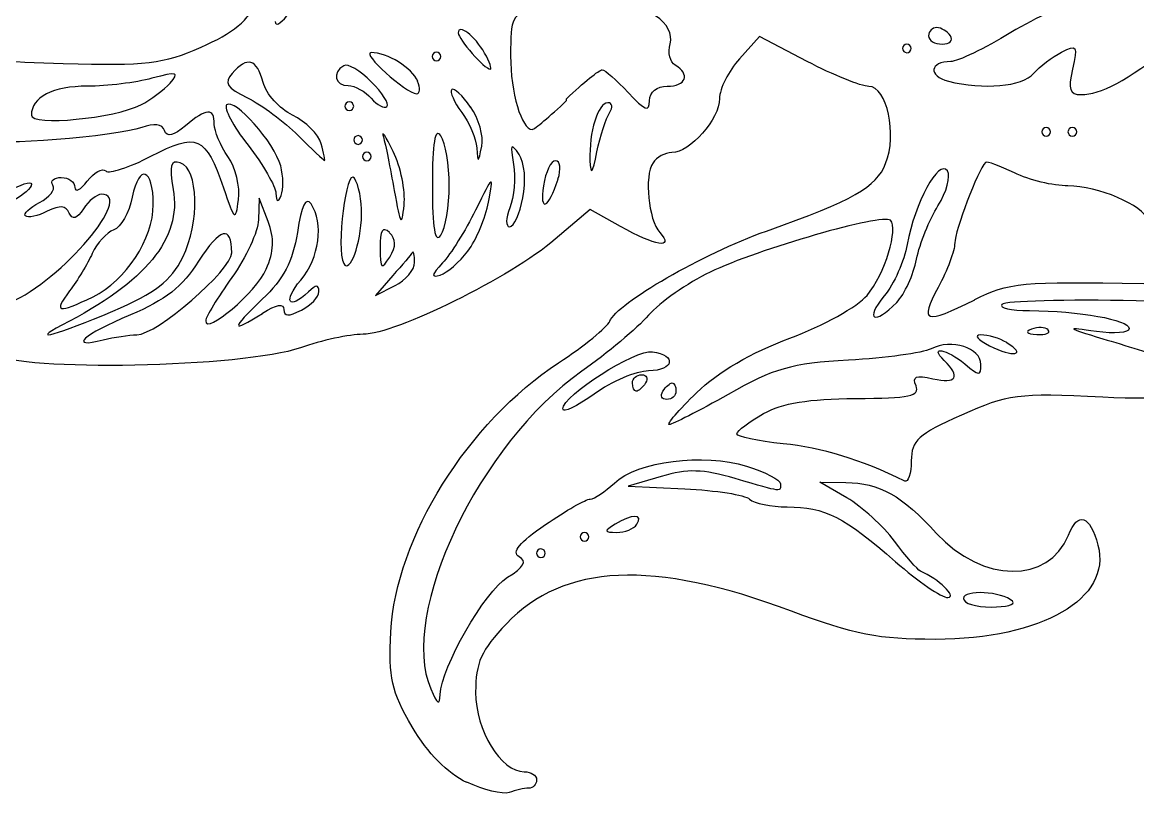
# Model space of a CAD drawing. Extents: x 2.4 to 13.2, y 1.8 to 13.4.
# Drawn here: x 5.721 to 8.31, y 1.818 to 3.612 of the extents above; entities that cross this region are included whole.
import ezdxf

# ---------------------------------------------------------------- set-up
doc = ezdxf.new("R2010")
doc.units = 0
doc.layers.add('Layer_1', color=7, linetype='CONTINUOUS')

msp = doc.modelspace()

# ---------------------------------------------------------------- linework, layer by layer
at = {"layer": 'Layer_1', "color": 7}
for points in [[(7.542825, 3.52083), (7.432642, 3.57843), (7.386128, 3.52713)], [(6.794288, 3.54012), (6.794269, 3.54002)], [(6.638865, 3.47461), (6.639011, 3.47461)], [(5.996699, 3.42018), (5.9967, 3.41978)], [(6.984631, 3.42987), (6.984412, 3.43428)], [(6.761888, 3.41548), (6.761865, 3.41458)], [(7.084147, 3.40162), (7.084156, 3.40148)], [(6.291752, 3.14915), (6.27109, 3.20295), (6.26951, 3.15315)], [(7.10963, 3.13763), (7.039085, 3.17713), (6.958161, 3.10783)], [(6.755507, 3.08049), (6.755512, 3.08037)], [(6.631931, 3.05417), (6.631931, 3.05427)], [(6.581168, 3.02347), (6.540948, 2.97747), (6.586438, 3.00017)], [(7.931797, 2.96755), (7.931799, 2.96807)], [(5.931061, 2.94093), (5.931046, 2.94105)], [(6.278887, 2.9359), (6.278742, 2.9366)], [(5.987058, 2.88625), (5.98706, 2.88605)], [(8.102372, 2.89685), (8.102359, 2.89795)], [(8.00616, 2.86745), (8.006158, 2.86795)], [(7.204295, 2.55743), (7.127326, 2.53463), (7.258747, 2.52863)], [(7.635052, 2.50742), (7.572141, 2.54392), (7.632798, 2.54323)], [(8.019554, 2.26744), (8.019554, 2.26764)], [(6.753247, 1.84733), (6.753269, 1.8465)]]:
    msp.add_lwpolyline(points, dxfattribs=at)
for points in [[(7.875381, 3.58006)], [(7.784392, 3.55112)], [(6.692573, 3.53202)], [(6.531348, 3.47351)], [(6.490384, 3.41661)], [(8.107909, 3.35748)], [(8.168566, 3.35748)], [(6.415177, 3.32958)], [(6.510619, 3.33838)], [(6.530838, 3.30008)], [(6.582178, 3.31188)], [(6.321141, 3.27805)], [(6.964653, 3.24726)], [(6.712183, 3.23269)], [(6.883297, 3.20417)], [(6.50889, 3.1654)], [(6.573339, 3.12317)], [(6.287491, 3.03847)], [(5.885727, 2.97456)], [(7.750697, 2.96112)], [(7.137394, 2.77418)], [(7.208156, 2.75508)], [(6.975645, 2.71407)], [(7.147537, 2.44606)], [(7.036334, 2.41716)], [(6.935238, 2.37876)]]:
    msp.add_lwpolyline(points, close=True, dxfattribs=at)
for points in [[(6.13654, 3.55405), (6.2095, 3.58595), (6.246736, 3.61655), (6.270335, 3.66408)], [(8.165789, 3.65488), (8.144053, 3.65488), (8.07649, 3.62458), (8.015649, 3.58768)], [(6.308419, 3.6135), (6.308419, 3.6013), (6.320357, 3.6075), (6.334989, 3.6263)], [(6.910158, 3.64305), (6.85859, 3.63095), (6.854556, 3.62365), (6.854556, 3.53375)], [(7.224762, 3.56128), (7.231112, 3.58428), (7.218822, 3.60828), (7.191138, 3.62678)], [(6.794269, 3.54002), (6.771585, 3.58022), (6.73301, 3.60972), (6.73301, 3.58692)], [(7.843854, 3.59916), (7.833393, 3.59916), (7.824834, 3.59116), (7.824834, 3.58006)], [(7.875383, 3.58006), (7.868523, 3.59096), (7.854343, 3.59916), (7.843854, 3.59916)], [(6.73301, 3.58692), (6.73301, 3.57212), (6.794506, 3.50282), (6.807619, 3.50282)], [(7.824834, 3.58006), (7.824834, 3.56916), (7.839015, 3.56096), (7.856363, 3.56096)], [(7.856363, 3.56096), (7.873706, 3.56096), (7.88227, 3.56896), (7.875381, 3.58006)], [(8.015649, 3.58768), (7.954803, 3.55068), (7.892088, 3.52058), (7.876279, 3.52058)], [(5.816439, 3.51575), (6.010022, 3.51075), (6.047181, 3.51506), (6.13654, 3.55405)], [(7.236731, 3.51198), (7.224633, 3.51898), (7.219261, 3.54128), (7.224762, 3.56128)], [(7.774282, 3.56122), (7.768722, 3.56122), (7.764172, 3.55622), (7.764172, 3.55112)], [(7.764172, 3.55112), (7.764172, 3.54612), (7.768722, 3.54102), (7.774282, 3.54102)], [(7.784392, 3.55112), (7.784392, 3.55612), (7.779842, 3.56122), (7.774282, 3.56122)], [(7.774282, 3.54102), (7.779842, 3.54102), (7.784392, 3.54602), (7.784392, 3.55112)], [(8.133614, 3.54238), (8.169311, 3.56048), (8.171484, 3.55718), (8.158952, 3.50288)], [(8.178509, 3.44368), (8.224145, 3.44368), (8.28449, 3.47598), (8.386542, 3.5548)], [(5.545248, 3.54045), (5.573964, 3.52955), (5.695986, 3.51895), (5.816439, 3.51575)], [(6.280083, 3.47198), (6.265551, 3.52698), (6.243657, 3.53338), (6.208377, 3.49308)], [(6.531024, 3.54121), (6.507139, 3.54121), (6.611294, 3.44701), (6.636335, 3.44591)], [(6.639011, 3.47461), (6.626432, 3.50571), (6.568847, 3.54121), (6.531024, 3.54121)], [(6.682463, 3.54212), (6.676903, 3.54212), (6.672353, 3.53712), (6.672353, 3.53202)], [(6.672353, 3.53202), (6.672353, 3.52702), (6.676903, 3.52192), (6.682463, 3.52192)], [(6.692573, 3.53202), (6.692573, 3.53702), (6.688023, 3.54212), (6.682463, 3.54212)], [(6.682463, 3.52192), (6.688023, 3.52192), (6.692573, 3.52692), (6.692573, 3.53202)], [(6.807619, 3.50282), (6.811849, 3.50282), (6.805729, 3.51962), (6.794288, 3.54012)], [(6.854556, 3.53375), (6.854556, 3.44845), (6.879926, 3.36277), (6.905138, 3.36277)], [(7.386128, 3.52713), (7.360539, 3.49883), (7.339614, 3.45713), (7.339614, 3.43443)], [(7.686141, 3.46283), (7.667913, 3.46301), (7.603426, 3.48903), (7.542825, 3.52083)], [(8.068482, 3.49278), (8.082823, 3.50928), (8.112139, 3.53158), (8.133614, 3.54238)], [(6.064121, 3.47068), (6.086266, 3.49598), (6.081054, 3.49728), (6.022153, 3.48158)], [(6.467224, 3.51081), (6.440085, 3.49491), (6.447004, 3.46451), (6.477812, 3.46451)], [(6.531331, 3.47361), (6.505583, 3.49961), (6.47673, 3.51631), (6.467224, 3.51081)], [(6.984412, 3.43428), (7.023334, 3.47118), (7.060468, 3.50138), (7.066932, 3.50138)], [(7.066932, 3.50138), (7.073402, 3.50138), (7.100708, 3.47768), (7.127625, 3.44858)], [(7.21828, 3.46298), (7.261878, 3.46298), (7.272448, 3.49098), (7.236731, 3.51198)], [(7.876279, 3.52058), (7.827137, 3.52058), (7.823008, 3.48718), (7.870659, 3.47498)], [(8.158952, 3.50288), (8.14796, 3.45538), (8.151842, 3.44368), (8.178509, 3.44368)], [(6.022153, 3.48158), (5.985142, 3.47148), (5.917955, 3.46328), (5.872843, 3.46328)], [(5.9967, 3.41978), (6.019856, 3.43198), (6.050195, 3.45468), (6.064121, 3.47068)], [(6.208377, 3.49308), (6.188726, 3.47058), (6.195334, 3.46008), (6.243947, 3.43618)], [(6.348665, 3.39608), (6.31802, 3.41108), (6.287158, 3.44518), (6.280083, 3.47198)], [(6.567497, 3.41611), (6.573377, 3.42211), (6.5571, 3.44761), (6.531348, 3.47351)], [(6.636335, 3.44591), (6.644325, 3.44565), (6.645535, 3.45851), (6.638865, 3.47461)], [(7.870659, 3.47498), (7.952067, 3.45428), (8.041881, 3.46238), (8.068482, 3.49278)], [(5.872843, 3.46328), (5.792108, 3.46328), (5.7423, 3.43758), (5.7423, 3.39618)], [(6.477812, 3.46451), (6.49313, 3.46451), (6.517173, 3.45131), (6.531241, 3.43521)], [(6.718115, 3.45528), (6.712935, 3.45028), (6.723265, 3.42658), (6.741083, 3.40258)], [(6.761865, 3.41458), (6.742972, 3.44188), (6.723303, 3.46028), (6.718115, 3.45528)], [(7.127625, 3.44858), (7.166823, 3.40638), (7.176691, 3.40238), (7.177203, 3.42948)], [(7.177203, 3.42948), (7.177519, 3.44998), (7.193505, 3.46298), (7.21828, 3.46298)], [(7.725092, 3.28357), (7.752388, 3.35157), (7.728342, 3.46237), (7.686141, 3.46283)], [(5.7423, 3.39618), (5.7423, 3.36998), (5.935286, 3.38818), (5.996699, 3.42018)], [(6.195601, 3.41997), (6.188241, 3.41297), (6.210647, 3.37067), (6.245334, 3.32597)], [(6.321081, 3.27806), (6.306805, 3.33206), (6.21378, 3.4372), (6.195601, 3.41997)], [(6.243947, 3.43618), (6.27678, 3.42008), (6.329711, 3.38068), (6.361572, 3.34868)], [(6.480274, 3.42671), (6.474714, 3.42671), (6.470164, 3.42171), (6.470164, 3.41661)], [(6.490384, 3.41661), (6.490384, 3.42161), (6.485834, 3.42671), (6.480274, 3.42671)], [(6.531241, 3.43521), (6.545293, 3.41911), (6.561634, 3.41051), (6.567497, 3.41611)], [(6.905138, 3.36277), (6.909948, 3.36277), (6.945709, 3.39307), (6.984631, 3.42987)], [(7.080296, 3.42488), (7.057234, 3.42488), (7.036101, 3.35638), (7.038906, 3.29062)], [(7.084156, 3.40148), (7.092526, 3.41438), (7.090786, 3.42488), (7.080296, 3.42488)], [(7.339614, 3.43443), (7.339614, 3.38693), (7.270795, 3.30913), (7.228817, 3.30913)], [(6.166862, 3.37525), (6.166862, 3.41355), (6.14895, 3.41245), (6.099787, 3.37125)], [(6.415171, 3.32968), (6.409231, 3.35128), (6.379307, 3.38108), (6.348665, 3.39608)], [(6.470164, 3.41661), (6.470164, 3.41161), (6.474714, 3.40651), (6.480274, 3.40651)], [(6.480274, 3.40651), (6.485834, 3.40651), (6.490384, 3.41151), (6.490384, 3.41661)], [(6.741083, 3.40258), (6.758901, 3.37848), (6.774713, 3.34118), (6.776227, 3.31978)], [(6.787603, 3.32378), (6.792343, 3.34688), (6.780773, 3.38818), (6.761888, 3.41548)], [(7.054955, 3.31052), (7.062665, 3.34772), (7.075807, 3.38882), (7.084147, 3.40162)], [(5.998706, 3.36735), (5.937889, 3.34605), (5.651905, 3.32345), (5.63578, 3.33865)], [(6.051355, 3.36035), (6.045765, 3.37545), (6.027786, 3.37795), (5.998706, 3.36735)], [(6.099787, 3.37125), (6.071796, 3.34775), (6.057317, 3.34465), (6.051355, 3.36035)], [(6.19866, 3.29975), (6.181158, 3.32505), (6.166862, 3.35905), (6.166862, 3.37525)], [(6.692596, 3.34779), (6.678977, 3.36769), (6.67301, 3.33249), (6.67301, 3.23269)], [(8.097799, 3.36758), (8.092239, 3.36758), (8.087689, 3.36258), (8.087689, 3.35748)], [(8.107909, 3.35748), (8.107909, 3.36248), (8.103359, 3.36758), (8.097799, 3.36758)], [(8.158456, 3.36758), (8.152896, 3.36758), (8.148346, 3.36258), (8.148346, 3.35748)], [(8.168566, 3.35748), (8.168566, 3.36248), (8.164016, 3.36758), (8.158456, 3.36758)], [(6.019853, 3.30062), (6.125844, 3.35682), (6.147317, 3.34752), (6.188071, 3.22742)], [(6.361572, 3.34868), (6.39343, 3.31658), (6.420949, 3.29048), (6.422727, 3.29048)], [(6.500509, 3.34848), (6.494949, 3.34848), (6.490399, 3.34348), (6.490399, 3.33838)], [(6.510619, 3.33838), (6.510619, 3.34338), (6.506069, 3.34848), (6.500509, 3.34848)], [(6.582177, 3.31189), (6.564737, 3.34739), (6.554407, 3.36259), (6.559242, 3.34549)], [(6.559242, 3.34549), (6.564082, 3.32849), (6.57545, 3.27229), (6.584548, 3.22082)], [(6.712183, 3.23269), (6.712183, 3.28019), (6.703373, 3.33189), (6.692596, 3.34779)], [(8.087689, 3.35748), (8.087689, 3.35248), (8.092239, 3.34738), (8.097799, 3.34738)], [(8.097799, 3.34738), (8.103359, 3.34738), (8.107909, 3.35238), (8.107909, 3.35748)], [(8.148346, 3.35748), (8.148346, 3.35248), (8.152896, 3.34738), (8.158456, 3.34738)], [(8.158456, 3.34738), (8.164016, 3.34738), (8.168566, 3.35238), (8.168566, 3.35748)], [(6.245334, 3.32597), (6.280036, 3.28117), (6.309145, 3.23117), (6.310024, 3.21485)], [(6.422727, 3.29048), (6.424307, 3.29048), (6.421147, 3.30808), (6.415177, 3.32958)], [(6.490399, 3.33838), (6.490399, 3.33338), (6.494949, 3.32828), (6.500509, 3.32828)], [(6.500509, 3.32828), (6.506069, 3.32828), (6.510619, 3.33328), (6.510619, 3.33838)], [(6.776227, 3.31978), (6.778757, 3.28408), (6.779707, 3.28448), (6.787603, 3.32378)], [(6.874255, 3.3049), (6.855616, 3.3327), (6.853436, 3.3289), (6.86118, 3.2818)], [(5.915036, 3.26642), (5.922936, 3.25942), (5.970092, 3.27442), (6.019853, 3.30062)], [(6.087925, 3.28537), (6.065683, 3.29237), (6.062177, 3.27937), (6.071622, 3.22367)], [(6.223143, 3.19972), (6.227153, 3.22942), (6.216123, 3.27442), (6.19866, 3.29975)], [(6.520728, 3.31018), (6.515168, 3.31018), (6.510618, 3.30518), (6.510618, 3.30008)], [(6.510618, 3.30008), (6.510618, 3.29508), (6.515168, 3.28998), (6.520728, 3.28998)], [(6.530838, 3.30008), (6.530838, 3.30508), (6.526288, 3.31018), (6.520728, 3.31018)], [(6.520728, 3.28998), (6.526288, 3.28998), (6.530838, 3.29498), (6.530838, 3.30008)], [(6.607483, 3.18722), (6.610993, 3.22012), (6.599613, 3.27632), (6.582178, 3.31188)], [(6.883355, 3.20416), (6.891035, 3.24306), (6.887215, 3.28546), (6.874255, 3.3049)], [(6.9591, 3.29036), (6.94849, 3.29036), (6.935752, 3.26426), (6.930826, 3.23226)], [(6.96463, 3.24726), (6.97218, 3.27096), (6.96968, 3.29036), (6.9591, 3.29036)], [(7.038906, 3.29062), (7.040486, 3.25472), (7.044466, 3.25962), (7.054955, 3.31052)], [(7.228817, 3.30913), (7.213211, 3.30913), (7.193604, 3.29823), (7.185207, 3.28563)], [(7.868439, 3.26668), (7.849263, 3.29618), (7.791915, 3.19108), (7.775342, 3.09604)], [(8.024147, 3.26197), (7.990308, 3.27857), (7.959868, 3.28927), (7.956512, 3.28597)], [(5.87202, 3.24282), (5.887787, 3.26322), (5.907148, 3.27392), (5.915036, 3.26642)], [(6.025284, 3.18826), (6.025386, 3.27296), (5.992143, 3.28466), (5.97648, 3.20546)], [(6.093545, 3.06619), (6.133648, 3.14629), (6.130417, 3.27211), (6.087925, 3.28537)], [(6.322089, 3.20985), (6.327869, 3.22355), (6.327389, 3.25425), (6.321141, 3.27805)], [(6.492235, 3.24957), (6.473185, 3.27807), (6.448748, 3.08487), (6.467213, 3.05162)], [(6.86118, 3.2818), (6.86629, 3.2507), (6.86245, 3.2055), (6.85281, 3.18107)], [(7.185207, 3.28563), (7.164355, 3.25363), (7.174151, 3.15423), (7.201166, 3.12333)], [(7.448222, 3.12681), (7.650891, 3.19881), (7.702965, 3.22837), (7.725092, 3.28357)], [(7.846609, 3.18578), (7.866796, 3.21778), (7.876591, 3.25408), (7.868439, 3.26668)], [(7.956512, 3.28597), (7.939326, 3.26857), (7.885498, 3.12699), (7.885498, 3.09928)], [(8.148343, 3.23177), (8.113875, 3.23177), (8.057988, 3.24537), (8.024147, 3.26197)], [(5.74075, 3.2383), (5.754738, 3.2262), (5.674182, 3.1752), (5.641129, 3.1747)], [(5.671457, 3.2099), (5.704819, 3.2295), (5.736, 3.2423), (5.74075, 3.2383)], [(5.792153, 3.23312), (5.785613, 3.24322), (5.794363, 3.25132), (5.811804, 3.25132)], [(5.811804, 3.25132), (5.829147, 3.25132), (5.843333, 3.24042), (5.843333, 3.22842)], [(5.843333, 3.22842), (5.843333, 3.21592), (5.856216, 3.22242), (5.87202, 3.24282)], [(6.508885, 3.16547), (6.509517, 3.19707), (6.501995, 3.23497), (6.492235, 3.24957)], [(6.803232, 3.19427), (6.815554, 3.25967), (6.814769, 3.25917), (6.773345, 3.17547)], [(6.930826, 3.23226), (6.921006, 3.16866), (6.942699, 3.17836), (6.964653, 3.24726)], [(5.692812, 2.9609), (5.813776, 3.013), (5.981984, 3.21242), (5.904987, 3.21242)], [(5.761287, 3.19312), (5.784791, 3.20532), (5.798684, 3.22302), (5.792153, 3.23312)], [(6.071622, 3.22367), (6.091147, 3.10953), (6.00894, 3.00929), (5.813006, 2.90823)], [(5.904987, 3.21242), (5.894399, 3.21242), (5.875702, 3.19732), (5.863376, 3.17892)], [(6.188071, 3.22742), (6.214199, 3.15062), (6.216284, 3.14882), (6.223143, 3.19972)], [(6.310024, 3.21485), (6.310972, 3.19395), (6.314734, 3.19245), (6.322089, 3.20985)], [(6.584548, 3.22082), (6.598824, 3.13992), (6.601955, 3.13542), (6.607483, 3.18722)], [(6.67301, 3.23269), (6.67301, 3.13289), (6.67902, 3.09764), (6.692596, 3.11758)], [(6.692596, 3.11758), (6.703364, 3.13348), (6.712183, 3.18508), (6.712183, 3.23269)], [(8.334796, 3.15187), (8.322378, 3.18717), (8.218478, 3.23177), (8.148343, 3.23177)], [(5.728659, 3.16192), (5.723099, 3.16692), (5.737789, 3.18122), (5.761287, 3.19312)], [(5.830412, 3.16882), (5.822542, 3.18642), (5.809467, 3.18732), (5.779308, 3.17282)], [(5.885728, 2.97457), (5.962047, 3.01197), (6.025187, 3.10869), (6.025284, 3.18826)], [(5.97648, 3.20546), (5.9694, 3.16966), (5.950068, 3.13536), (5.933523, 3.12946)], [(6.391543, 3.18987), (6.379878, 3.20737), (6.369492, 3.18587), (6.35971, 3.12387)], [(6.367564, 3.01312), (6.410925, 3.06532), (6.421689, 3.14475), (6.391543, 3.18987)], [(6.755512, 3.08037), (6.774783, 3.10607), (6.796269, 3.15737), (6.803232, 3.19427)], [(6.852526, 3.13697), (6.862126, 3.13697), (6.875968, 3.16727), (6.883297, 3.20417)], [(7.796927, 3.0618), (7.804067, 3.098), (7.826433, 3.1538), (7.846609, 3.18578)], [(5.779308, 3.17282), (5.757004, 3.16192), (5.734219, 3.15652), (5.728659, 3.16192)], [(5.863376, 3.17892), (5.847449, 3.15502), (5.837912, 3.15232), (5.830412, 3.16882)], [(6.467213, 3.05162), (6.481426, 3.02612), (6.507579, 3.09752), (6.50889, 3.1654)], [(6.773345, 3.17547), (6.749935, 3.12807), (6.715376, 3.07295), (6.696528, 3.05279)], [(6.85281, 3.18107), (6.84296, 3.15647), (6.84286, 3.13697), (6.852526, 3.13697)], [(7.736001, 3.15195), (7.718687, 3.16845), (7.428287, 3.08495), (7.317457, 3.03152)], [(6.20726, 3.07653), (6.20726, 3.14193), (6.179552, 3.13473), (6.130606, 3.05693)], [(6.26951, 3.15315), (6.268563, 3.12575), (6.240794, 3.06525), (6.207627, 3.01889)], [(6.287492, 3.0384), (6.305374, 3.0794), (6.306606, 3.1105), (6.291752, 3.14915)], [(6.573369, 3.12327), (6.557099, 3.13867), (6.551224, 3.12927), (6.551666, 3.08787)], [(7.201166, 3.12333), (7.234772, 3.08493), (7.191746, 3.09163), (7.10963, 3.13763)], [(7.681846, 2.97752), (7.723185, 3.02742), (7.755978, 3.133), (7.736001, 3.15195)], [(5.933523, 3.12946), (5.916967, 3.12346), (5.894569, 3.09876), (5.883731, 3.07486)], [(6.35971, 3.12387), (6.349071, 3.05647), (6.327343, 3.01505), (6.278255, 2.9685)], [(6.958161, 3.10783), (6.855801, 3.02003), (6.587122, 2.88724), (6.5121, 2.88724)], [(6.573971, 3.06667), (6.589513, 3.09207), (6.589353, 3.10807), (6.573339, 3.12317)], [(7.084734, 2.91749), (7.10192, 2.95999), (7.30046, 3.07429), (7.448222, 3.12681)], [(8.96867, 3.10912), (8.773668, 2.98347), (8.654827, 2.95754), (8.306854, 2.96476)], [(6.551666, 3.08787), (6.552298, 3.03827), (6.554946, 3.03577), (6.573971, 3.06667)], [(6.631931, 3.05427), (6.631931, 3.07147), (6.629401, 3.08197), (6.626661, 3.07747)], [(7.775342, 3.09604), (7.768612, 3.05754), (7.744509, 3.00364), (7.721759, 2.97622)], [(7.885498, 3.09928), (7.885498, 3.08178), (7.868279, 3.03528), (7.847239, 2.99615)], [(5.883731, 3.07486), (5.872899, 3.05086), (5.849172, 3.01176), (5.831019, 2.98806)], [(5.931046, 2.94105), (6.032619, 2.98475), (6.065438, 3.01005), (6.093545, 3.06619)], [(6.130606, 3.05693), (6.093573, 2.99803), (6.053517, 2.96653), (5.972287, 2.93245)], [(5.98706, 2.88605), (6.03364, 2.88631), (6.20726, 3.03662), (6.20726, 3.07653)], [(6.626661, 3.07747), (6.623821, 3.07247), (6.603284, 3.04877), (6.581168, 3.02347)], [(6.691348, 3.02489), (6.707371, 3.02989), (6.736222, 3.05479), (6.755507, 3.08049)], [(7.750705, 2.96107), (7.768965, 2.98017), (7.789776, 3.02557), (7.796927, 3.0618)], [(6.14697, 2.91876), (6.146338, 2.88456), (6.26414, 2.98496), (6.287491, 3.03847)], [(6.586438, 3.00017), (6.61146, 3.01267), (6.631931, 3.03687), (6.631931, 3.05417)], [(6.696528, 3.05279), (6.670621, 3.02509), (6.669358, 3.01829), (6.691348, 3.02489)], [(7.317457, 3.03152), (7.265105, 3.00632), (7.200905, 2.96132), (7.174791, 2.93139)], [(6.207627, 3.01889), (6.174467, 2.97249), (6.147172, 2.92739), (6.14697, 2.91876)], [(6.385193, 2.98572), (6.339125, 2.94202), (6.325768, 2.96282), (6.367564, 3.01312)], [(6.409455, 2.9864), (6.409455, 3.0031), (6.403265, 3.0029), (6.385193, 2.98572)], [(7.931799, 2.96807), (8.010465, 3.00747), (8.040241, 3.01017), (8.324286, 3.00537)], [(5.831019, 2.98806), (5.792116, 2.93726), (5.803659, 2.93426), (5.885727, 2.97456)], [(6.369017, 2.9436), (6.391257, 2.9545), (6.409455, 2.9741), (6.409455, 2.9864)], [(7.502868, 2.87832), (7.579783, 2.90682), (7.660326, 2.95152), (7.681846, 2.97752)], [(7.847239, 2.99615), (7.802864, 2.91365), (7.815372, 2.90935), (7.931797, 2.96755)], [(6.278255, 2.9685), (6.204036, 2.898), (6.204163, 2.8896), (6.278887, 2.9359)], [(6.278742, 2.9366), (6.310859, 2.9565), (6.328579, 2.9597), (6.328579, 2.9446)], [(7.721759, 2.97622), (7.675141, 2.92002), (7.699392, 2.90742), (7.750697, 2.96112)], [(7.995146, 2.95676), (7.986796, 2.94876), (8.015617, 2.94216), (8.059166, 2.94216)], [(8.306854, 2.96476), (8.143761, 2.96876), (8.00349, 2.96449), (7.995146, 2.95676)], [(5.813006, 2.90823), (5.733077, 2.86693), (5.806336, 2.88723), (5.931061, 2.94093)], [(5.972287, 2.93245), (5.861912, 2.88605), (5.82606, 2.85315), (5.909031, 2.87425)], [(6.328579, 2.9446), (6.328579, 2.9285), (6.339475, 2.928), (6.369017, 2.9436)], [(7.174791, 2.93139), (7.148663, 2.90149), (7.078953, 2.84289), (7.019846, 2.8013)], [(8.059166, 2.94216), (8.173771, 2.9419), (8.289997, 2.92096), (8.289997, 2.90066)], [(6.966076, 2.82109), (7.025653, 2.86009), (7.079047, 2.90339), (7.084734, 2.91749)], [(8.102359, 2.89795), (8.095659, 2.90395), (8.078192, 2.90495), (8.063608, 2.89895)], [(8.214178, 2.89366), (8.141493, 2.90376), (8.142118, 2.90376), (8.229336, 2.87676)], [(8.289997, 2.90066), (8.289997, 2.89056), (8.25588, 2.88766), (8.214178, 2.89366)], [(9.128972, 2.90014), (8.773095, 2.77451), (8.505607, 2.72719), (8.229229, 2.74094)], [(5.909031, 2.87425), (5.934053, 2.88025), (5.969165, 2.88625), (5.987058, 2.88625)], [(6.5121, 2.88724), (6.480728, 2.88724), (6.415262, 2.87314), (6.366604, 2.85584)], [(7.286557, 2.75199), (7.335191, 2.79919), (7.413923, 2.84519), (7.502868, 2.87832)], [(7.946176, 2.81729), (7.946176, 2.85579), (7.878226, 2.87719), (7.830684, 2.85379)], [(7.946089, 2.88575), (7.929377, 2.88575), (7.938449, 2.87485), (7.966309, 2.86045)], [(8.006158, 2.86795), (7.989794, 2.87805), (7.962766, 2.88575), (7.946089, 2.88575)], [(8.063608, 2.89895), (8.047465, 2.89295), (8.052264, 2.88805), (8.075834, 2.88675)], [(8.075834, 2.88675), (8.09716, 2.88575), (8.109089, 2.89075), (8.102372, 2.89685)], [(8.229336, 2.87676), (8.279378, 2.86186), (8.347615, 2.84106), (8.380977, 2.83066)], [(6.366604, 2.85584), (6.23673, 2.80984), (5.707975, 2.79934), (5.658637, 2.84154)], [(6.975641, 2.71408), (6.975641, 2.74488), (7.144759, 2.85279), (7.183633, 2.84687)], [(7.830684, 2.85379), (7.810812, 2.84369), (7.724592, 2.83189), (7.639107, 2.82699)], [(7.861255, 2.82629), (7.824146, 2.86149), (7.867135, 2.85359), (7.9092, 2.81829)], [(7.966309, 2.86045), (8.021459, 2.83285), (8.054294, 2.83895), (8.00616, 2.86745)], [(7.183633, 2.84687), (7.240828, 2.83887), (7.234108, 2.80307), (7.175073, 2.80227)], [(7.639107, 2.82699), (7.505679, 2.81999), (7.466122, 2.80799), (7.359649, 2.74779)], [(7.834749, 2.78399), (7.889233, 2.77099), (7.90054, 2.78899), (7.861255, 2.82629)], [(6.576635, 2.19659), (6.588267, 2.41489), (6.755969, 2.68384), (6.966076, 2.82109)], [(7.019846, 2.8013), (6.781664, 2.63345), (6.593799, 2.23828), (6.669289, 2.06389)], [(7.175073, 2.80227), (7.145755, 2.80198), (7.088885, 2.77757), (7.048706, 2.74847)], [(7.9092, 2.81829), (7.942404, 2.78989), (7.946176, 2.78969), (7.946176, 2.81729)], [(7.137393, 2.77418), (7.137393, 2.78508), (7.147023, 2.79328), (7.158813, 2.79328)], [(7.146304, 2.75508), (7.141404, 2.75508), (7.137394, 2.76308), (7.137394, 2.77418)], [(7.167723, 2.77418), (7.160863, 2.76328), (7.1512, 2.75508), (7.146304, 2.75508)], [(7.158813, 2.79328), (7.17059, 2.79328), (7.174612, 2.78528), (7.167723, 2.77418)], [(7.208156, 2.75508), (7.215046, 2.76598), (7.224679, 2.77418), (7.229576, 2.77418)], [(7.229576, 2.77418), (7.234476, 2.77418), (7.238486, 2.76618), (7.238486, 2.75508)], [(7.795571, 2.76739), (7.786501, 2.78979), (7.794939, 2.79339), (7.834749, 2.78399)], [(7.048706, 2.74847), (7.008523, 2.71937), (6.975645, 2.70387), (6.975645, 2.71407)], [(7.217066, 2.73598), (7.205289, 2.73598), (7.201267, 2.74398), (7.208156, 2.75508)], [(7.222856, 2.67769), (7.215836, 2.67769), (7.244498, 2.71109), (7.286557, 2.75199)], [(7.238486, 2.75508), (7.238486, 2.74418), (7.228856, 2.73598), (7.217066, 2.73598)], [(7.359649, 2.74779), (7.291431, 2.70929), (7.229876, 2.67769), (7.222856, 2.67769)], [(7.65519, 2.73809), (7.781564, 2.73878), (7.805214, 2.74409), (7.795571, 2.76739)], [(8.229229, 2.74094), (8.028772, 2.75104), (8.010464, 2.74794), (7.900939, 2.69974)], [(7.441631, 2.70299), (7.485829, 2.72769), (7.54611, 2.73759), (7.65519, 2.73809)], [(7.380053, 2.65609), (7.380053, 2.66309), (7.40776, 2.68389), (7.441631, 2.70299)], [(7.900939, 2.69974), (7.800074, 2.65464), (7.784913, 2.64094), (7.784682, 2.59359)], [(7.487474, 2.63319), (7.428393, 2.63919), (7.380053, 2.64929), (7.380053, 2.65609)], [(7.769267, 2.54659), (7.666768, 2.59669), (7.576249, 2.62449), (7.487474, 2.63319)], [(7.095541, 2.54193), (7.14885, 2.59253), (7.302911, 2.61213), (7.402241, 2.58103)], [(7.784682, 2.59359), (7.784489, 2.56369), (7.777572, 2.54269), (7.769267, 2.54659)], [(7.376156, 2.55243), (7.29997, 2.57433), (7.266094, 2.57533), (7.204295, 2.55743)], [(7.402241, 2.58103), (7.445643, 2.56743), (7.481156, 2.54903), (7.481156, 2.54023)], [(7.039376, 2.50483), (7.048826, 2.50483), (7.074101, 2.52143), (7.095541, 2.54193)], [(7.481156, 2.54023), (7.481156, 2.52033), (7.488996, 2.51943), (7.376156, 2.55243)], [(7.632798, 2.54323), (7.710604, 2.54254), (7.762356, 2.51333), (7.843524, 2.42474)], [(7.258747, 2.52863), (7.331031, 2.52463), (7.398813, 2.51473), (7.409377, 2.50463)], [(6.9355, 2.44533), (6.983179, 2.47813), (7.029923, 2.50483), (7.039376, 2.50483)], [(7.409377, 2.50463), (7.419933, 2.49453), (7.459211, 2.48653), (7.496638, 2.48653)], [(7.496638, 2.48653), (7.583344, 2.48653), (7.630338, 2.46283), (7.748191, 2.35919)], [(7.745525, 2.40689), (7.719367, 2.44219), (7.669652, 2.48749), (7.635052, 2.50742)], [(7.147537, 2.44606), (7.163368, 2.47036), (7.136577, 2.47036), (7.096989, 2.44606)], [(8.149308, 2.42074), (8.171866, 2.47704), (8.199214, 2.46774), (8.217827, 2.39734)], [(6.874476, 2.37083), (6.856437, 2.38173), (6.874558, 2.40353), (6.9355, 2.44533)], [(7.096989, 2.44606), (7.070861, 2.43006), (7.0714, 2.42746), (7.100849, 2.42726)], [(7.100849, 2.42726), (7.119646, 2.42709), (7.140662, 2.43526), (7.147537, 2.44606)], [(7.026224, 2.42726), (7.020664, 2.42726), (7.016114, 2.42226), (7.016114, 2.41716)], [(7.016114, 2.41716), (7.016114, 2.41216), (7.020664, 2.40706), (7.026224, 2.40706)], [(7.036334, 2.41716), (7.036334, 2.42216), (7.031784, 2.42726), (7.026224, 2.42726)], [(7.026224, 2.40706), (7.031784, 2.40706), (7.036334, 2.41206), (7.036334, 2.41716)], [(7.843524, 2.42474), (7.949382, 2.30914), (8.103584, 2.30757), (8.149308, 2.42074)], [(6.925128, 2.38886), (6.919568, 2.38886), (6.915018, 2.38386), (6.915018, 2.37876)], [(6.935238, 2.37876), (6.935238, 2.38376), (6.930688, 2.38886), (6.925128, 2.38886)], [(7.806114, 2.33709), (7.798934, 2.34109), (7.771688, 2.37149), (7.745525, 2.40689)], [(8.217827, 2.39734), (8.250643, 2.27332), (8.088575, 2.17971), (7.839907, 2.17904)], [(7.506294, 2.24464), (7.185089, 2.36471), (6.978578, 2.35538), (6.844939, 2.21504)], [(6.847464, 2.32303), (6.885782, 2.34693), (6.893146, 2.35973), (6.874476, 2.37083)], [(6.915018, 2.37876), (6.915018, 2.37376), (6.919568, 2.36866), (6.925128, 2.36866)], [(6.925128, 2.36866), (6.930688, 2.36866), (6.935238, 2.37366), (6.935238, 2.37876)], [(7.748191, 2.35919), (7.800537, 2.31319), (7.855125, 2.27579), (7.869503, 2.27619)], [(7.869503, 2.27619), (7.892344, 2.27688), (7.847705, 2.31969), (7.806114, 2.33709)], [(6.69134, 2.05069), (6.69387, 2.11459), (6.794178, 2.28991), (6.847464, 2.32303)], [(8.019554, 2.26764), (7.995796, 2.29014), (7.905745, 2.29524), (7.905745, 2.27364)], [(7.905745, 2.27364), (7.905745, 2.26274), (7.934558, 2.25384), (7.969774, 2.25384)], [(7.969774, 2.25384), (8.00499, 2.25384), (8.027389, 2.25984), (8.019554, 2.26744)], [(7.839907, 2.17904), (7.708211, 2.17878), (7.654741, 2.18914), (7.506294, 2.24464)], [(6.844939, 2.21504), (6.786165, 2.15324), (6.773492, 2.12524), (6.773492, 2.05637)], [(6.626251, 1.97603), (6.577779, 2.05873), (6.570917, 2.08921), (6.576635, 2.19659)], [(6.669289, 2.06389), (6.684768, 2.02809), (6.690361, 2.02479), (6.69134, 2.05069)], [(6.773492, 2.05637), (6.773492, 1.96777), (6.83214, 1.87163), (6.886167, 1.87163)], [(6.753269, 1.8465), (6.707649, 1.8682), (6.662517, 1.9141), (6.626251, 1.97603)], [(6.886167, 1.87163), (6.902029, 1.87163), (6.91501, 1.86363), (6.91501, 1.85253)], [(6.850941, 1.82333), (6.836119, 1.81833), (6.79217, 1.82933), (6.753247, 1.84733)], [(6.91501, 1.85253), (6.91501, 1.84163), (6.90666, 1.83343), (6.896434, 1.83343)], [(6.896434, 1.83343), (6.886228, 1.83343), (6.865757, 1.82843), (6.850941, 1.82333)]]:
    msp.add_open_spline(points, degree=3, dxfattribs=at)

doc.saveas('drawing.dxf')
